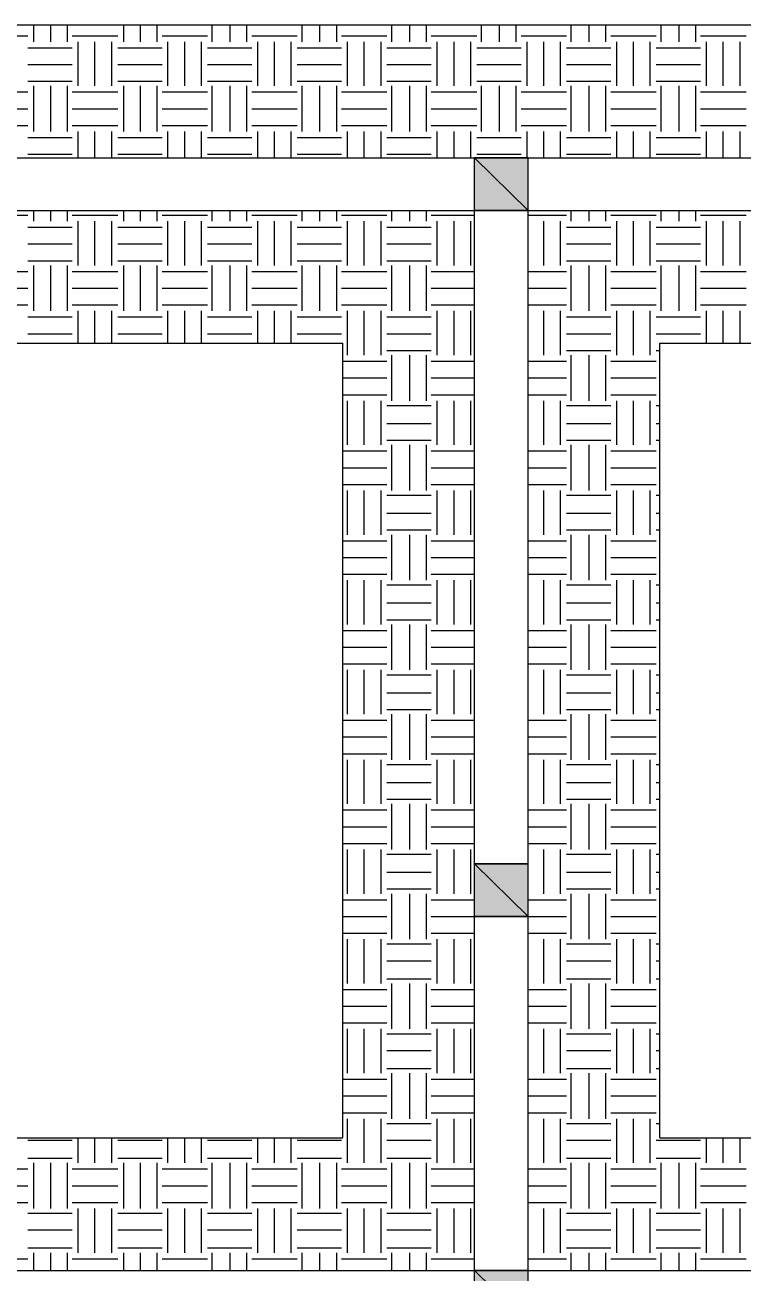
# Model space of a CAD drawing. Header units: millimetres. Extents: x 3504 to 3889, y 1729 to 1927.
# Drawn here: x 3595.5 to 3620.9, y 1773.69 to 1817.84 of the extents above; entities that cross this region are included whole.
import ezdxf

# ---------------------------------------------------------------- set-up
doc = ezdxf.new("R2010")
doc.units = ezdxf.units.MM

msp = doc.modelspace()

# ---------------------------------------------------------------- hatches: boundary and pattern name
at = {"true_color": 0x000000}
h = msp.add_hatch(color=18, dxfattribs=at)
h.paths.add_polyline_path([(3613.303, 1813.142), (3611.398, 1813.142), (3613.303, 1811.279)])
h.paths.add_polyline_path([(3611.398, 1813.142), (3613.303, 1811.279), (3611.398, 1811.279)])
h = msp.add_hatch(color=18, dxfattribs=at)
h.paths.add_polyline_path([(3613.303, 1788.165), (3611.398, 1788.165), (3613.303, 1786.303)])
h.paths.add_polyline_path([(3611.398, 1788.165), (3613.303, 1786.303), (3611.398, 1786.303)])
h = msp.add_hatch(color=18, dxfattribs=at)
h.paths.add_polyline_path([(3613.303, 1773.772), (3611.398, 1773.772), (3613.303, 1771.909)])
h.paths.add_polyline_path([(3611.398, 1773.772), (3613.303, 1771.909), (3611.398, 1771.909)])

# ---------------------------------------------------------------- linework, layer by layer
at = {"color": 18, "linetype": 'Continuous', "lineweight": -2, "true_color": 0x000000}
for p, q in [((3561.402, 1817.841), (3660.885, 1817.841)), ((3595.819, 1817.248), (3595.819, 1817.841)), ((3596.412, 1817.248), (3596.412, 1817.841)), ((3597.004, 1817.248), (3597.004, 1817.841)), ((3598.994, 1817.248), (3598.994, 1817.841)), ((3599.587, 1817.248), (3599.587, 1817.841)), ((3600.179, 1817.248), (3600.179, 1817.841)), ((3602.127, 1817.248), (3602.127, 1817.841)), ((3602.762, 1817.248), (3602.762, 1817.841)), ((3603.354, 1817.248), (3603.354, 1817.841)), ((3605.302, 1817.248), (3605.302, 1817.841)), ((3605.937, 1817.248), (3605.937, 1817.841)), ((3606.529, 1817.248), (3606.529, 1817.841)), ((3608.477, 1817.248), (3608.477, 1817.841)), ((3609.112, 1817.248), (3609.112, 1817.841)), ((3609.704, 1817.248), (3609.704, 1817.841)), ((3611.652, 1817.248), (3611.652, 1817.841)), ((3612.287, 1817.248), (3612.287, 1817.841)), ((3612.879, 1817.248), (3612.879, 1817.841)), ((3614.827, 1817.248), (3614.827, 1817.841)), ((3615.462, 1817.248), (3615.462, 1817.841)), ((3616.054, 1817.248), (3616.054, 1817.841)), ((3618.002, 1817.248), (3618.002, 1817.841)), ((3618.637, 1817.248), (3618.637, 1817.841)), ((3619.229, 1817.248), (3619.229, 1817.841)), ((3593.999, 1817.46), (3595.607, 1817.46)), ((3597.174, 1817.46), (3598.782, 1817.46)), ((3600.349, 1817.46), (3601.957, 1817.46)), ((3603.524, 1817.46), (3605.132, 1817.46)), ((3606.699, 1817.46), (3608.307, 1817.46)), ((3609.874, 1817.46), (3611.482, 1817.46)), ((3613.049, 1817.46), (3614.657, 1817.46)), ((3616.224, 1817.46), (3617.832, 1817.46)), ((3619.399, 1817.46), (3621.007, 1817.46)), ((3595.607, 1817.037), (3597.174, 1817.037)), ((3597.385, 1815.682), (3597.385, 1817.248)), ((3597.978, 1815.682), (3597.978, 1817.248)), ((3598.571, 1815.682), (3598.571, 1817.248)), ((3598.782, 1817.037), (3600.349, 1817.037)), ((3600.56, 1815.682), (3600.56, 1817.248)), ((3601.153, 1815.682), (3601.153, 1817.248)), ((3601.746, 1815.682), (3601.746, 1817.248)), ((3601.957, 1817.037), (3603.524, 1817.037)), ((3603.735, 1815.682), (3603.735, 1817.248)), ((3604.328, 1815.682), (3604.328, 1817.248)), ((3604.921, 1815.682), (3604.921, 1817.248)), ((3605.132, 1817.037), (3606.699, 1817.037)), ((3606.91, 1815.682), (3606.91, 1817.248)), ((3607.503, 1815.682), (3607.503, 1817.248)), ((3608.096, 1815.682), (3608.096, 1817.248)), ((3608.307, 1817.037), (3609.874, 1817.037)), ((3610.085, 1815.682), (3610.085, 1817.248)), ((3610.678, 1815.682), (3610.678, 1817.248)), ((3611.271, 1815.682), (3611.271, 1817.248)), ((3611.482, 1817.037), (3613.049, 1817.037)), ((3613.26, 1815.682), (3613.26, 1817.248)), ((3613.853, 1815.682), (3613.853, 1817.248)), ((3614.446, 1815.682), (3614.446, 1817.248)), ((3614.657, 1817.037), (3616.224, 1817.037)), ((3616.435, 1815.682), (3616.435, 1817.248)), ((3617.028, 1815.682), (3617.028, 1817.248)), ((3617.621, 1815.682), (3617.621, 1817.248)), ((3617.832, 1817.037), (3619.399, 1817.037)), ((3619.61, 1815.682), (3619.61, 1817.248)), ((3620.203, 1815.682), (3620.203, 1817.248)), ((3620.796, 1815.682), (3620.796, 1817.248)), ((3595.607, 1816.444), (3597.174, 1816.444)), ((3598.782, 1816.444), (3600.349, 1816.444)), ((3601.957, 1816.444), (3603.524, 1816.444)), ((3605.132, 1816.444), (3606.699, 1816.444)), ((3608.307, 1816.444), (3609.874, 1816.444)), ((3611.482, 1816.444), (3613.049, 1816.444)), ((3614.657, 1816.444), (3616.224, 1816.444)), ((3617.832, 1816.444), (3619.399, 1816.444)), ((3595.607, 1815.851), (3597.174, 1815.851)), ((3595.819, 1814.073), (3595.819, 1815.682)), ((3596.412, 1814.073), (3596.412, 1815.682)), ((3597.004, 1814.073), (3597.004, 1815.682)), ((3598.782, 1815.851), (3600.349, 1815.851)), ((3598.994, 1814.073), (3598.994, 1815.682)), ((3599.587, 1814.073), (3599.587, 1815.682)), ((3600.179, 1814.073), (3600.179, 1815.682)), ((3601.957, 1815.851), (3603.524, 1815.851)), ((3602.127, 1814.073), (3602.127, 1815.682)), ((3602.762, 1814.073), (3602.762, 1815.682)), ((3603.354, 1814.073), (3603.354, 1815.682)), ((3605.132, 1815.851), (3606.699, 1815.851)), ((3605.302, 1814.073), (3605.302, 1815.682)), ((3605.937, 1814.073), (3605.937, 1815.682)), ((3606.529, 1814.073), (3606.529, 1815.682)), ((3608.307, 1815.851), (3609.874, 1815.851)), ((3608.477, 1814.073), (3608.477, 1815.682)), ((3609.112, 1814.073), (3609.112, 1815.682)), ((3609.704, 1814.073), (3609.704, 1815.682)), ((3611.482, 1815.851), (3613.049, 1815.851)), ((3611.652, 1814.073), (3611.652, 1815.682)), ((3612.287, 1814.073), (3612.287, 1815.682)), ((3612.879, 1814.073), (3612.879, 1815.682)), ((3614.657, 1815.851), (3616.224, 1815.851)), ((3614.827, 1814.073), (3614.827, 1815.682)), ((3615.462, 1814.073), (3615.462, 1815.682)), ((3616.054, 1814.073), (3616.054, 1815.682)), ((3617.832, 1815.851), (3619.399, 1815.851)), ((3618.002, 1814.073), (3618.002, 1815.682)), ((3618.637, 1814.073), (3618.637, 1815.682)), ((3619.229, 1814.073), (3619.229, 1815.682)), ((3593.999, 1815.47), (3595.607, 1815.47)), ((3597.174, 1815.47), (3598.782, 1815.47)), ((3600.349, 1815.47), (3601.957, 1815.47)), ((3603.524, 1815.47), (3605.132, 1815.47)), ((3606.699, 1815.47), (3608.307, 1815.47)), ((3609.874, 1815.47), (3611.482, 1815.47)), ((3613.049, 1815.47), (3614.657, 1815.47)), ((3616.224, 1815.47), (3617.832, 1815.47)), ((3619.399, 1815.47), (3621.007, 1815.47)), ((3593.999, 1814.878), (3595.607, 1814.878)), ((3597.174, 1814.878), (3598.782, 1814.878)), ((3600.349, 1814.878), (3601.957, 1814.878)), ((3603.524, 1814.878), (3605.132, 1814.878)), ((3606.699, 1814.878), (3608.307, 1814.878)), ((3609.874, 1814.878), (3611.482, 1814.878)), ((3613.049, 1814.878), (3614.657, 1814.878)), ((3616.224, 1814.878), (3617.832, 1814.878)), ((3619.399, 1814.878), (3621.007, 1814.878)), ((3593.999, 1814.285), (3595.607, 1814.285)), ((3597.174, 1814.285), (3598.782, 1814.285)), ((3600.349, 1814.285), (3601.957, 1814.285)), ((3603.524, 1814.285), (3605.132, 1814.285)), ((3606.699, 1814.285), (3608.307, 1814.285)), ((3609.874, 1814.285), (3611.482, 1814.285)), ((3613.049, 1814.285), (3614.657, 1814.285)), ((3616.224, 1814.285), (3617.832, 1814.285)), ((3619.399, 1814.285), (3621.007, 1814.285)), ((3595.607, 1813.862), (3597.174, 1813.862)), ((3597.385, 1813.142), (3597.385, 1814.073)), ((3597.978, 1813.142), (3597.978, 1814.073)), ((3598.571, 1813.142), (3598.571, 1814.073)), ((3598.782, 1813.862), (3600.349, 1813.862)), ((3600.56, 1813.142), (3600.56, 1814.073)), ((3601.153, 1813.142), (3601.153, 1814.073)), ((3601.746, 1813.142), (3601.746, 1814.073)), ((3601.957, 1813.862), (3603.524, 1813.862)), ((3603.735, 1813.142), (3603.735, 1814.073)), ((3604.328, 1813.142), (3604.328, 1814.073)), ((3604.921, 1813.142), (3604.921, 1814.073)), ((3605.132, 1813.862), (3606.699, 1813.862)), ((3606.91, 1813.142), (3606.91, 1814.073)), ((3607.503, 1813.142), (3607.503, 1814.073)), ((3608.096, 1813.142), (3608.096, 1814.073)), ((3608.307, 1813.862), (3609.874, 1813.862)), ((3610.085, 1813.142), (3610.085, 1814.073)), ((3610.678, 1813.142), (3610.678, 1814.073)), ((3611.271, 1813.142), (3611.271, 1814.073)), ((3611.482, 1813.862), (3613.049, 1813.862)), ((3613.26, 1813.142), (3613.26, 1814.073)), ((3613.853, 1813.142), (3613.853, 1814.073)), ((3614.446, 1813.142), (3614.446, 1814.073)), ((3614.657, 1813.862), (3616.224, 1813.862)), ((3616.435, 1813.142), (3616.435, 1814.073)), ((3617.028, 1813.142), (3617.028, 1814.073)), ((3617.621, 1813.142), (3617.621, 1814.073)), ((3617.832, 1813.862), (3619.399, 1813.862)), ((3619.61, 1813.142), (3619.61, 1814.073)), ((3620.203, 1813.142), (3620.203, 1814.073)), ((3620.796, 1813.142), (3620.796, 1814.073)), ((3548.914, 1813.142), (3668.294, 1813.142)), ((3595.607, 1813.269), (3597.174, 1813.269)), ((3598.782, 1813.269), (3600.349, 1813.269)), ((3601.957, 1813.269), (3603.524, 1813.269)), ((3605.132, 1813.269), (3606.699, 1813.269)), ((3608.307, 1813.269), (3609.874, 1813.269)), ((3611.398, 1761.919), (3611.398, 1813.142)), ((3611.482, 1813.269), (3613.049, 1813.269)), ((3613.303, 1761.919), (3613.303, 1813.142)), ((3614.657, 1813.269), (3616.224, 1813.269)), ((3617.832, 1813.269), (3619.399, 1813.269)), ((3548.914, 1811.279), (3668.294, 1811.279)), ((3595.819, 1810.898), (3595.819, 1811.279)), ((3596.412, 1810.898), (3596.412, 1811.279)), ((3597.004, 1810.898), (3597.004, 1811.279)), ((3598.994, 1810.898), (3598.994, 1811.279)), ((3599.587, 1810.898), (3599.587, 1811.279)), ((3600.179, 1810.898), (3600.179, 1811.279)), ((3602.127, 1810.898), (3602.127, 1811.279)), ((3602.762, 1810.898), (3602.762, 1811.279)), ((3603.354, 1810.898), (3603.354, 1811.279)), ((3605.302, 1810.898), (3605.302, 1811.279)), ((3605.937, 1810.898), (3605.937, 1811.279)), ((3606.529, 1810.898), (3606.529, 1811.279)), ((3608.477, 1810.898), (3608.477, 1811.279)), ((3609.112, 1810.898), (3609.112, 1811.279)), ((3609.704, 1810.898), (3609.704, 1811.279)), ((3614.827, 1810.898), (3614.827, 1811.279)), ((3615.462, 1810.898), (3615.462, 1811.279)), ((3616.054, 1810.898), (3616.054, 1811.279)), ((3618.002, 1810.898), (3618.002, 1811.279)), ((3618.637, 1810.898), (3618.637, 1811.279)), ((3619.229, 1810.898), (3619.229, 1811.279)), ((3593.999, 1811.11), (3595.607, 1811.11)), ((3597.174, 1811.11), (3598.782, 1811.11)), ((3597.385, 1809.332), (3597.385, 1810.898)), ((3597.978, 1809.332), (3597.978, 1810.898)), ((3598.571, 1809.332), (3598.571, 1810.898)), ((3600.349, 1811.11), (3601.957, 1811.11)), ((3600.56, 1809.332), (3600.56, 1810.898)), ((3601.153, 1809.332), (3601.153, 1810.898)), ((3601.746, 1809.332), (3601.746, 1810.898)), ((3603.524, 1811.11), (3605.132, 1811.11)), ((3603.735, 1809.332), (3603.735, 1810.898)), ((3604.328, 1809.332), (3604.328, 1810.898)), ((3604.921, 1809.332), (3604.921, 1810.898)), ((3606.699, 1811.11), (3608.307, 1811.11)), ((3606.91, 1809.332), (3606.91, 1810.898)), ((3607.503, 1809.332), (3607.503, 1810.898)), ((3608.096, 1809.332), (3608.096, 1810.898)), ((3609.874, 1811.11), (3611.398, 1811.11)), ((3610.085, 1809.332), (3610.085, 1810.898)), ((3610.678, 1809.332), (3610.678, 1810.898)), ((3611.271, 1809.332), (3611.271, 1810.898)), ((3613.303, 1811.11), (3614.657, 1811.11)), ((3613.853, 1809.332), (3613.853, 1810.898)), ((3614.446, 1809.332), (3614.446, 1810.898)), ((3616.224, 1811.11), (3617.832, 1811.11)), ((3616.435, 1809.332), (3616.435, 1810.898)), ((3617.028, 1809.332), (3617.028, 1810.898)), ((3617.621, 1809.332), (3617.621, 1810.898)), ((3619.399, 1811.11), (3621.007, 1811.11)), ((3619.61, 1809.332), (3619.61, 1810.898)), ((3620.203, 1809.332), (3620.203, 1810.898)), ((3620.796, 1809.332), (3620.796, 1810.898)), ((3595.607, 1810.687), (3597.174, 1810.687)), ((3598.782, 1810.687), (3600.349, 1810.687)), ((3601.957, 1810.687), (3603.524, 1810.687)), ((3605.132, 1810.687), (3606.699, 1810.687)), ((3608.307, 1810.687), (3609.874, 1810.687)), ((3614.657, 1810.687), (3616.224, 1810.687)), ((3617.832, 1810.687), (3619.399, 1810.687)), ((3595.607, 1810.094), (3597.174, 1810.094)), ((3598.782, 1810.094), (3600.349, 1810.094)), ((3601.957, 1810.094), (3603.524, 1810.094)), ((3605.132, 1810.094), (3606.699, 1810.094)), ((3608.307, 1810.094), (3609.874, 1810.094)), ((3614.657, 1810.094), (3616.224, 1810.094)), ((3617.832, 1810.094), (3619.399, 1810.094)), ((3595.607, 1809.501), (3597.174, 1809.501)), ((3598.782, 1809.501), (3600.349, 1809.501)), ((3601.957, 1809.501), (3603.524, 1809.501)), ((3605.132, 1809.501), (3606.699, 1809.501)), ((3608.307, 1809.501), (3609.874, 1809.501)), ((3614.657, 1809.501), (3616.224, 1809.501)), ((3617.832, 1809.501), (3619.399, 1809.501)), ((3593.999, 1809.12), (3595.607, 1809.12)), ((3595.819, 1807.723), (3595.819, 1809.332)), ((3596.412, 1807.723), (3596.412, 1809.332)), ((3597.004, 1807.723), (3597.004, 1809.332)), ((3597.174, 1809.12), (3598.782, 1809.12)), ((3598.994, 1807.723), (3598.994, 1809.332)), ((3599.587, 1807.723), (3599.587, 1809.332)), ((3600.179, 1807.723), (3600.179, 1809.332)), ((3600.349, 1809.12), (3601.957, 1809.12)), ((3602.127, 1807.723), (3602.127, 1809.332)), ((3602.762, 1807.723), (3602.762, 1809.332)), ((3603.354, 1807.723), (3603.354, 1809.332)), ((3603.524, 1809.12), (3605.132, 1809.12)), ((3605.302, 1807.723), (3605.302, 1809.332)), ((3605.937, 1807.723), (3605.937, 1809.332)), ((3606.529, 1807.723), (3606.529, 1809.332)), ((3606.699, 1809.12), (3608.307, 1809.12)), ((3608.477, 1807.723), (3608.477, 1809.332)), ((3609.112, 1807.723), (3609.112, 1809.332)), ((3609.704, 1807.723), (3609.704, 1809.332)), ((3609.874, 1809.12), (3611.398, 1809.12)), ((3613.303, 1809.12), (3614.657, 1809.12)), ((3614.827, 1807.723), (3614.827, 1809.332)), ((3615.462, 1807.723), (3615.462, 1809.332)), ((3616.054, 1807.723), (3616.054, 1809.332)), ((3616.224, 1809.12), (3617.832, 1809.12)), ((3618.002, 1807.723), (3618.002, 1809.332)), ((3618.637, 1807.723), (3618.637, 1809.332)), ((3619.229, 1807.723), (3619.229, 1809.332)), ((3619.399, 1809.12), (3621.007, 1809.12)), ((3593.999, 1808.528), (3595.607, 1808.528)), ((3597.174, 1808.528), (3598.782, 1808.528)), ((3600.349, 1808.528), (3601.957, 1808.528)), ((3603.524, 1808.528), (3605.132, 1808.528)), ((3606.699, 1808.528), (3608.307, 1808.528)), ((3609.874, 1808.528), (3611.398, 1808.528)), ((3613.303, 1808.528), (3614.657, 1808.528)), ((3616.224, 1808.528), (3617.832, 1808.528)), ((3619.399, 1808.528), (3621.007, 1808.528)), ((3593.999, 1807.935), (3595.607, 1807.935)), ((3597.174, 1807.935), (3598.782, 1807.935)), ((3597.385, 1806.58), (3597.385, 1807.723)), ((3597.978, 1806.58), (3597.978, 1807.723)), ((3598.571, 1806.58), (3598.571, 1807.723)), ((3600.349, 1807.935), (3601.957, 1807.935)), ((3600.56, 1806.58), (3600.56, 1807.723)), ((3601.153, 1806.58), (3601.153, 1807.723)), ((3601.746, 1806.58), (3601.746, 1807.723)), ((3603.524, 1807.935), (3605.132, 1807.935)), ((3603.735, 1806.58), (3603.735, 1807.723)), ((3604.328, 1806.58), (3604.328, 1807.723)), ((3604.921, 1806.58), (3604.921, 1807.723)), ((3606.699, 1807.935), (3608.307, 1807.935)), ((3606.91, 1806.157), (3606.91, 1807.723)), ((3607.503, 1806.157), (3607.503, 1807.723)), ((3608.096, 1806.157), (3608.096, 1807.723)), ((3609.874, 1807.935), (3611.398, 1807.935)), ((3610.085, 1806.157), (3610.085, 1807.723)), ((3610.678, 1806.157), (3610.678, 1807.723)), ((3611.271, 1806.157), (3611.271, 1807.723)), ((3613.303, 1807.935), (3614.657, 1807.935)), ((3613.853, 1806.157), (3613.853, 1807.723)), ((3614.446, 1806.157), (3614.446, 1807.723)), ((3616.224, 1807.935), (3617.832, 1807.935)), ((3616.435, 1806.157), (3616.435, 1807.723)), ((3617.028, 1806.157), (3617.028, 1807.723)), ((3617.621, 1806.157), (3617.621, 1807.723)), ((3619.399, 1807.935), (3621.007, 1807.935)), ((3619.61, 1806.58), (3619.61, 1807.723)), ((3620.203, 1806.58), (3620.203, 1807.723)), ((3620.796, 1806.58), (3620.796, 1807.723)), ((3595.607, 1807.512), (3597.174, 1807.512)), ((3598.782, 1807.512), (3600.349, 1807.512)), ((3601.957, 1807.512), (3603.524, 1807.512)), ((3605.132, 1807.512), (3606.699, 1807.512)), ((3608.307, 1807.512), (3609.874, 1807.512)), ((3614.657, 1807.512), (3616.224, 1807.512)), ((3617.832, 1807.512), (3619.399, 1807.512)), ((3595.607, 1806.919), (3597.174, 1806.919)), ((3598.782, 1806.919), (3600.349, 1806.919)), ((3601.957, 1806.919), (3603.524, 1806.919)), ((3605.132, 1806.919), (3606.699, 1806.919)), ((3608.307, 1806.919), (3609.874, 1806.919)), ((3614.657, 1806.919), (3616.224, 1806.919)), ((3617.832, 1806.919), (3619.399, 1806.919)), ((3578.589, 1806.58), (3606.741, 1806.58)), ((3606.741, 1778.471), (3606.741, 1806.58)), ((3608.307, 1806.326), (3609.874, 1806.326)), ((3614.657, 1806.326), (3616.224, 1806.326)), ((3617.832, 1806.326), (3617.959, 1806.326)), ((3617.959, 1806.58), (3624.86, 1806.58)), ((3617.959, 1778.471), (3617.959, 1806.58)), ((3606.741, 1805.945), (3608.307, 1805.945)), ((3608.477, 1804.548), (3608.477, 1806.157)), ((3609.112, 1804.548), (3609.112, 1806.157)), ((3609.704, 1804.548), (3609.704, 1806.157)), ((3609.874, 1805.945), (3611.398, 1805.945)), ((3613.303, 1805.945), (3614.657, 1805.945)), ((3614.827, 1804.548), (3614.827, 1806.157)), ((3615.462, 1804.548), (3615.462, 1806.157)), ((3616.054, 1804.548), (3616.054, 1806.157)), ((3616.224, 1805.945), (3617.832, 1805.945)), ((3606.741, 1805.353), (3608.307, 1805.353)), ((3609.874, 1805.353), (3611.398, 1805.353)), ((3613.303, 1805.353), (3614.657, 1805.353)), ((3616.224, 1805.353), (3617.832, 1805.353)), ((3606.741, 1804.76), (3608.307, 1804.76)), ((3609.874, 1804.76), (3611.398, 1804.76)), ((3613.303, 1804.76), (3614.657, 1804.76)), ((3616.224, 1804.76), (3617.832, 1804.76)), ((3606.91, 1802.982), (3606.91, 1804.548)), ((3607.503, 1802.982), (3607.503, 1804.548)), ((3608.096, 1802.982), (3608.096, 1804.548)), ((3608.307, 1804.379), (3609.874, 1804.379)), ((3610.085, 1802.982), (3610.085, 1804.548)), ((3610.678, 1802.982), (3610.678, 1804.548)), ((3611.271, 1802.982), (3611.271, 1804.548)), ((3613.853, 1802.982), (3613.853, 1804.548)), ((3614.446, 1802.982), (3614.446, 1804.548)), ((3614.657, 1804.379), (3616.224, 1804.379)), ((3616.435, 1802.982), (3616.435, 1804.548)), ((3617.028, 1802.982), (3617.028, 1804.548)), ((3617.621, 1802.982), (3617.621, 1804.548)), ((3617.832, 1804.379), (3617.959, 1804.379)), ((3608.307, 1803.744), (3609.874, 1803.744)), ((3614.657, 1803.744), (3616.224, 1803.744)), ((3617.832, 1803.744), (3617.959, 1803.744)), ((3608.307, 1803.151), (3609.874, 1803.151)), ((3608.477, 1801.373), (3608.477, 1802.982)), ((3609.112, 1801.373), (3609.112, 1802.982)), ((3609.704, 1801.373), (3609.704, 1802.982)), ((3614.657, 1803.151), (3616.224, 1803.151)), ((3614.827, 1801.373), (3614.827, 1802.982)), ((3615.462, 1801.373), (3615.462, 1802.982)), ((3616.054, 1801.373), (3616.054, 1802.982)), ((3617.832, 1803.151), (3617.959, 1803.151)), ((3606.741, 1802.77), (3608.307, 1802.77)), ((3609.874, 1802.77), (3611.398, 1802.77)), ((3613.303, 1802.77), (3614.657, 1802.77)), ((3616.224, 1802.77), (3617.832, 1802.77)), ((3606.741, 1802.178), (3608.307, 1802.178)), ((3609.874, 1802.178), (3611.398, 1802.178)), ((3613.303, 1802.178), (3614.657, 1802.178)), ((3616.224, 1802.178), (3617.832, 1802.178)), ((3606.741, 1801.585), (3608.307, 1801.585)), ((3609.874, 1801.585), (3611.398, 1801.585)), ((3613.303, 1801.585), (3614.657, 1801.585)), ((3616.224, 1801.585), (3617.832, 1801.585)), ((3606.91, 1799.807), (3606.91, 1801.373)), ((3607.503, 1799.807), (3607.503, 1801.373)), ((3608.096, 1799.807), (3608.096, 1801.373)), ((3608.307, 1801.204), (3609.874, 1801.204)), ((3610.085, 1799.807), (3610.085, 1801.373)), ((3610.678, 1799.807), (3610.678, 1801.373)), ((3611.271, 1799.807), (3611.271, 1801.373)), ((3613.853, 1799.807), (3613.853, 1801.373)), ((3614.446, 1799.807), (3614.446, 1801.373)), ((3614.657, 1801.204), (3616.224, 1801.204)), ((3616.435, 1799.807), (3616.435, 1801.373)), ((3617.028, 1799.807), (3617.028, 1801.373)), ((3617.621, 1799.807), (3617.621, 1801.373)), ((3617.832, 1801.204), (3617.959, 1801.204)), ((3608.307, 1800.569), (3609.874, 1800.569)), ((3614.657, 1800.569), (3616.224, 1800.569)), ((3617.832, 1800.569), (3617.959, 1800.569)), ((3608.307, 1799.976), (3609.874, 1799.976)), ((3608.477, 1798.198), (3608.477, 1799.807)), ((3609.112, 1798.198), (3609.112, 1799.807)), ((3609.704, 1798.198), (3609.704, 1799.807)), ((3614.657, 1799.976), (3616.224, 1799.976)), ((3614.827, 1798.198), (3614.827, 1799.807)), ((3615.462, 1798.198), (3615.462, 1799.807)), ((3616.054, 1798.198), (3616.054, 1799.807)), ((3617.832, 1799.976), (3617.959, 1799.976)), ((3606.741, 1799.595), (3608.307, 1799.595)), ((3609.874, 1799.595), (3611.398, 1799.595)), ((3613.303, 1799.595), (3614.657, 1799.595)), ((3616.224, 1799.595), (3617.832, 1799.595)), ((3606.741, 1799.003), (3608.307, 1799.003)), ((3609.874, 1799.003), (3611.398, 1799.003)), ((3613.303, 1799.003), (3614.657, 1799.003)), ((3616.224, 1799.003), (3617.832, 1799.003)), ((3606.741, 1798.41), (3608.307, 1798.41)), ((3609.874, 1798.41), (3611.398, 1798.41)), ((3613.303, 1798.41), (3614.657, 1798.41)), ((3616.224, 1798.41), (3617.832, 1798.41)), ((3606.91, 1796.632), (3606.91, 1798.198)), ((3607.503, 1796.632), (3607.503, 1798.198)), ((3608.096, 1796.632), (3608.096, 1798.198)), ((3608.307, 1798.029), (3609.874, 1798.029)), ((3610.085, 1796.632), (3610.085, 1798.198)), ((3610.678, 1796.632), (3610.678, 1798.198)), ((3611.271, 1796.632), (3611.271, 1798.198)), ((3613.853, 1796.632), (3613.853, 1798.198)), ((3614.446, 1796.632), (3614.446, 1798.198)), ((3614.657, 1798.029), (3616.224, 1798.029)), ((3616.435, 1796.632), (3616.435, 1798.198)), ((3617.028, 1796.632), (3617.028, 1798.198)), ((3617.621, 1796.632), (3617.621, 1798.198)), ((3617.832, 1798.029), (3617.959, 1798.029)), ((3608.307, 1797.394), (3609.874, 1797.394)), ((3614.657, 1797.394), (3616.224, 1797.394)), ((3617.832, 1797.394), (3617.959, 1797.394)), ((3608.307, 1796.801), (3609.874, 1796.801)), ((3608.477, 1795.023), (3608.477, 1796.632)), ((3609.112, 1795.023), (3609.112, 1796.632)), ((3609.704, 1795.023), (3609.704, 1796.632)), ((3614.657, 1796.801), (3616.224, 1796.801)), ((3614.827, 1795.023), (3614.827, 1796.632)), ((3615.462, 1795.023), (3615.462, 1796.632)), ((3616.054, 1795.023), (3616.054, 1796.632)), ((3617.832, 1796.801), (3617.959, 1796.801)), ((3606.741, 1796.42), (3608.307, 1796.42)), ((3609.874, 1796.42), (3611.398, 1796.42)), ((3613.303, 1796.42), (3614.657, 1796.42)), ((3616.224, 1796.42), (3617.832, 1796.42)), ((3606.741, 1795.828), (3608.307, 1795.828)), ((3609.874, 1795.828), (3611.398, 1795.828)), ((3613.303, 1795.828), (3614.657, 1795.828)), ((3616.224, 1795.828), (3617.832, 1795.828)), ((3606.741, 1795.235), (3608.307, 1795.235)), ((3606.91, 1793.457), (3606.91, 1795.023)), ((3607.503, 1793.457), (3607.503, 1795.023)), ((3608.096, 1793.457), (3608.096, 1795.023)), ((3608.307, 1794.854), (3609.874, 1794.854)), ((3609.874, 1795.235), (3611.398, 1795.235)), ((3610.085, 1793.457), (3610.085, 1795.023)), ((3610.678, 1793.457), (3610.678, 1795.023)), ((3611.271, 1793.457), (3611.271, 1795.023)), ((3613.303, 1795.235), (3614.657, 1795.235)), ((3613.853, 1793.457), (3613.853, 1795.023)), ((3614.446, 1793.457), (3614.446, 1795.023)), ((3614.657, 1794.854), (3616.224, 1794.854)), ((3616.224, 1795.235), (3617.832, 1795.235)), ((3616.435, 1793.457), (3616.435, 1795.023)), ((3617.028, 1793.457), (3617.028, 1795.023)), ((3617.621, 1793.457), (3617.621, 1795.023)), ((3617.832, 1794.854), (3617.959, 1794.854)), ((3608.307, 1794.219), (3609.874, 1794.219)), ((3614.657, 1794.219), (3616.224, 1794.219)), ((3617.832, 1794.219), (3617.959, 1794.219)), ((3608.307, 1793.626), (3609.874, 1793.626)), ((3614.657, 1793.626), (3616.224, 1793.626)), ((3617.832, 1793.626), (3617.959, 1793.626)), ((3606.741, 1793.245), (3608.307, 1793.245)), ((3608.477, 1791.848), (3608.477, 1793.457)), ((3609.112, 1791.848), (3609.112, 1793.457)), ((3609.704, 1791.848), (3609.704, 1793.457)), ((3609.874, 1793.245), (3611.398, 1793.245)), ((3613.303, 1793.245), (3614.657, 1793.245)), ((3614.827, 1791.848), (3614.827, 1793.457)), ((3615.462, 1791.848), (3615.462, 1793.457)), ((3616.054, 1791.848), (3616.054, 1793.457)), ((3616.224, 1793.245), (3617.832, 1793.245)), ((3606.741, 1792.653), (3608.307, 1792.653)), ((3609.874, 1792.653), (3611.398, 1792.653)), ((3613.303, 1792.653), (3614.657, 1792.653)), ((3616.224, 1792.653), (3617.832, 1792.653)), ((3606.741, 1792.06), (3608.307, 1792.06)), ((3606.91, 1790.282), (3606.91, 1791.848)), ((3607.503, 1790.282), (3607.503, 1791.848)), ((3608.096, 1790.282), (3608.096, 1791.848)), ((3609.874, 1792.06), (3611.398, 1792.06)), ((3610.085, 1790.282), (3610.085, 1791.848)), ((3610.678, 1790.282), (3610.678, 1791.848)), ((3611.271, 1790.282), (3611.271, 1791.848)), ((3613.303, 1792.06), (3614.657, 1792.06)), ((3613.853, 1790.282), (3613.853, 1791.848)), ((3614.446, 1790.282), (3614.446, 1791.848)), ((3616.224, 1792.06), (3617.832, 1792.06)), ((3616.435, 1790.282), (3616.435, 1791.848)), ((3617.028, 1790.282), (3617.028, 1791.848)), ((3617.621, 1790.282), (3617.621, 1791.848)), ((3608.307, 1791.679), (3609.874, 1791.679)), ((3614.657, 1791.679), (3616.224, 1791.679)), ((3617.832, 1791.679), (3617.959, 1791.679)), ((3608.307, 1791.044), (3609.874, 1791.044)), ((3614.657, 1791.044), (3616.224, 1791.044)), ((3617.832, 1791.044), (3617.959, 1791.044)), ((3608.307, 1790.451), (3609.874, 1790.451)), ((3614.657, 1790.451), (3616.224, 1790.451)), ((3617.832, 1790.451), (3617.959, 1790.451)), ((3606.741, 1790.07), (3608.307, 1790.07)), ((3608.477, 1788.673), (3608.477, 1790.282)), ((3609.112, 1788.673), (3609.112, 1790.282)), ((3609.704, 1788.673), (3609.704, 1790.282)), ((3609.874, 1790.07), (3611.398, 1790.07)), ((3613.303, 1790.07), (3614.657, 1790.07)), ((3614.827, 1788.673), (3614.827, 1790.282)), ((3615.462, 1788.673), (3615.462, 1790.282)), ((3616.054, 1788.673), (3616.054, 1790.282)), ((3616.224, 1790.07), (3617.832, 1790.07)), ((3606.741, 1789.478), (3608.307, 1789.478)), ((3609.874, 1789.478), (3611.398, 1789.478)), ((3613.303, 1789.478), (3614.657, 1789.478)), ((3616.224, 1789.478), (3617.832, 1789.478)), ((3606.741, 1788.885), (3608.307, 1788.885)), ((3606.91, 1787.107), (3606.91, 1788.673)), ((3607.503, 1787.107), (3607.503, 1788.673)), ((3608.096, 1787.107), (3608.096, 1788.673)), ((3609.874, 1788.885), (3611.398, 1788.885)), ((3610.085, 1787.107), (3610.085, 1788.673)), ((3610.678, 1787.107), (3610.678, 1788.673)), ((3611.271, 1787.107), (3611.271, 1788.673)), ((3613.303, 1788.885), (3614.657, 1788.885)), ((3613.853, 1787.107), (3613.853, 1788.673)), ((3614.446, 1787.107), (3614.446, 1788.673)), ((3616.224, 1788.885), (3617.832, 1788.885)), ((3616.435, 1787.107), (3616.435, 1788.673)), ((3617.028, 1787.107), (3617.028, 1788.673)), ((3617.621, 1787.107), (3617.621, 1788.673)), ((3608.307, 1788.504), (3609.874, 1788.504)), ((3614.657, 1788.504), (3616.224, 1788.504)), ((3617.832, 1788.504), (3617.959, 1788.504)), ((3608.307, 1787.869), (3609.874, 1787.869)), ((3611.398, 1788.165), (3613.303, 1788.165)), ((3614.657, 1787.869), (3616.224, 1787.869)), ((3617.832, 1787.869), (3617.959, 1787.869)), ((3608.307, 1787.276), (3609.874, 1787.276)), ((3608.477, 1785.498), (3608.477, 1787.107)), ((3609.112, 1785.498), (3609.112, 1787.107)), ((3609.704, 1785.498), (3609.704, 1787.107)), ((3614.657, 1787.276), (3616.224, 1787.276)), ((3614.827, 1785.498), (3614.827, 1787.107)), ((3615.462, 1785.498), (3615.462, 1787.107)), ((3616.054, 1785.498), (3616.054, 1787.107)), ((3617.832, 1787.276), (3617.959, 1787.276)), ((3606.741, 1786.895), (3608.307, 1786.895)), ((3609.874, 1786.895), (3611.398, 1786.895)), ((3613.303, 1786.895), (3614.657, 1786.895)), ((3616.224, 1786.895), (3617.832, 1786.895)), ((3606.741, 1786.303), (3608.307, 1786.303)), ((3609.874, 1786.303), (3611.398, 1786.303)), ((3611.398, 1786.303), (3613.303, 1786.303)), ((3613.303, 1786.303), (3614.657, 1786.303)), ((3616.224, 1786.303), (3617.832, 1786.303)), ((3606.741, 1785.71), (3608.307, 1785.71)), ((3609.874, 1785.71), (3611.398, 1785.71)), ((3613.303, 1785.71), (3614.657, 1785.71)), ((3616.224, 1785.71), (3617.832, 1785.71)), ((3606.91, 1783.932), (3606.91, 1785.498)), ((3607.503, 1783.932), (3607.503, 1785.498)), ((3608.096, 1783.932), (3608.096, 1785.498)), ((3608.307, 1785.329), (3609.874, 1785.329)), ((3610.085, 1783.932), (3610.085, 1785.498)), ((3610.678, 1783.932), (3610.678, 1785.498)), ((3611.271, 1783.932), (3611.271, 1785.498)), ((3613.853, 1783.932), (3613.853, 1785.498)), ((3614.446, 1783.932), (3614.446, 1785.498)), ((3614.657, 1785.329), (3616.224, 1785.329)), ((3616.435, 1783.932), (3616.435, 1785.498)), ((3617.028, 1783.932), (3617.028, 1785.498)), ((3617.621, 1783.932), (3617.621, 1785.498)), ((3617.832, 1785.329), (3617.959, 1785.329)), ((3608.307, 1784.736), (3609.874, 1784.736)), ((3614.657, 1784.736), (3616.224, 1784.736)), ((3617.832, 1784.736), (3617.959, 1784.736)), ((3608.307, 1784.101), (3609.874, 1784.101)), ((3608.477, 1782.323), (3608.477, 1783.932)), ((3609.112, 1782.323), (3609.112, 1783.932)), ((3609.704, 1782.323), (3609.704, 1783.932)), ((3614.657, 1784.101), (3616.224, 1784.101)), ((3614.827, 1782.323), (3614.827, 1783.932)), ((3615.462, 1782.323), (3615.462, 1783.932)), ((3616.054, 1782.323), (3616.054, 1783.932)), ((3617.832, 1784.101), (3617.959, 1784.101)), ((3606.741, 1783.72), (3608.307, 1783.72)), ((3609.874, 1783.72), (3611.398, 1783.72)), ((3613.303, 1783.72), (3614.657, 1783.72)), ((3616.224, 1783.72), (3617.832, 1783.72)), ((3606.741, 1783.128), (3608.307, 1783.128)), ((3609.874, 1783.128), (3611.398, 1783.128)), ((3613.303, 1783.128), (3614.657, 1783.128)), ((3616.224, 1783.128), (3617.832, 1783.128)), ((3606.741, 1782.535), (3608.307, 1782.535)), ((3609.874, 1782.535), (3611.398, 1782.535)), ((3613.303, 1782.535), (3614.657, 1782.535)), ((3616.224, 1782.535), (3617.832, 1782.535)), ((3606.91, 1780.757), (3606.91, 1782.323)), ((3607.503, 1780.757), (3607.503, 1782.323)), ((3608.096, 1780.757), (3608.096, 1782.323)), ((3608.307, 1782.154), (3609.874, 1782.154)), ((3610.085, 1780.757), (3610.085, 1782.323)), ((3610.678, 1780.757), (3610.678, 1782.323)), ((3611.271, 1780.757), (3611.271, 1782.323)), ((3613.853, 1780.757), (3613.853, 1782.323)), ((3614.446, 1780.757), (3614.446, 1782.323)), ((3614.657, 1782.154), (3616.224, 1782.154)), ((3616.435, 1780.757), (3616.435, 1782.323)), ((3617.028, 1780.757), (3617.028, 1782.323)), ((3617.621, 1780.757), (3617.621, 1782.323)), ((3617.832, 1782.154), (3617.959, 1782.154)), ((3608.307, 1781.561), (3609.874, 1781.561)), ((3614.657, 1781.561), (3616.224, 1781.561)), ((3617.832, 1781.561), (3617.959, 1781.561)), ((3608.307, 1780.926), (3609.874, 1780.926)), ((3608.477, 1779.148), (3608.477, 1780.757)), ((3609.112, 1779.148), (3609.112, 1780.757)), ((3609.704, 1779.148), (3609.704, 1780.757)), ((3614.657, 1780.926), (3616.224, 1780.926)), ((3614.827, 1779.148), (3614.827, 1780.757)), ((3615.462, 1779.148), (3615.462, 1780.757)), ((3616.054, 1779.148), (3616.054, 1780.757)), ((3617.832, 1780.926), (3617.959, 1780.926)), ((3606.741, 1780.545), (3608.307, 1780.545)), ((3609.874, 1780.545), (3611.398, 1780.545)), ((3613.303, 1780.545), (3614.657, 1780.545)), ((3616.224, 1780.545), (3617.832, 1780.545)), ((3606.741, 1779.953), (3608.307, 1779.953)), ((3609.874, 1779.953), (3611.398, 1779.953)), ((3613.303, 1779.953), (3614.657, 1779.953)), ((3616.224, 1779.953), (3617.832, 1779.953)), ((3606.741, 1779.36), (3608.307, 1779.36)), ((3606.91, 1777.582), (3606.91, 1779.148)), ((3607.503, 1777.582), (3607.503, 1779.148)), ((3608.096, 1777.582), (3608.096, 1779.148)), ((3608.307, 1778.979), (3609.874, 1778.979)), ((3609.874, 1779.36), (3611.398, 1779.36)), ((3610.085, 1777.582), (3610.085, 1779.148)), ((3610.678, 1777.582), (3610.678, 1779.148)), ((3611.271, 1777.582), (3611.271, 1779.148)), ((3613.303, 1779.36), (3614.657, 1779.36)), ((3613.853, 1777.582), (3613.853, 1779.148)), ((3614.446, 1777.582), (3614.446, 1779.148)), ((3614.657, 1778.979), (3616.224, 1778.979)), ((3616.224, 1779.36), (3617.832, 1779.36)), ((3616.435, 1777.582), (3616.435, 1779.148)), ((3617.028, 1777.582), (3617.028, 1779.148)), ((3617.621, 1777.582), (3617.621, 1779.148)), ((3617.832, 1778.979), (3617.959, 1778.979)), ((3578.589, 1778.471), (3606.741, 1778.471)), ((3595.607, 1778.386), (3597.174, 1778.386)), ((3597.385, 1777.582), (3597.385, 1778.471)), ((3597.978, 1777.582), (3597.978, 1778.471)), ((3598.571, 1777.582), (3598.571, 1778.471)), ((3598.782, 1778.386), (3600.349, 1778.386)), ((3600.56, 1777.582), (3600.56, 1778.471)), ((3601.153, 1777.582), (3601.153, 1778.471)), ((3601.746, 1777.582), (3601.746, 1778.471)), ((3601.957, 1778.386), (3603.524, 1778.386)), ((3603.735, 1777.582), (3603.735, 1778.471)), ((3604.328, 1777.582), (3604.328, 1778.471)), ((3604.921, 1777.582), (3604.921, 1778.471)), ((3605.132, 1778.386), (3606.699, 1778.386)), ((3608.307, 1778.386), (3609.874, 1778.386)), ((3614.657, 1778.386), (3616.224, 1778.386)), ((3617.832, 1778.386), (3619.399, 1778.386)), ((3617.959, 1778.471), (3624.86, 1778.471)), ((3619.61, 1777.582), (3619.61, 1778.471)), ((3620.203, 1777.582), (3620.203, 1778.471)), ((3620.796, 1777.582), (3620.796, 1778.471)), ((3595.607, 1777.751), (3597.174, 1777.751)), ((3598.782, 1777.751), (3600.349, 1777.751)), ((3601.957, 1777.751), (3603.524, 1777.751)), ((3605.132, 1777.751), (3606.699, 1777.751)), ((3608.307, 1777.751), (3609.874, 1777.751)), ((3614.657, 1777.751), (3616.224, 1777.751)), ((3617.832, 1777.751), (3619.399, 1777.751)), ((3593.999, 1777.37), (3595.607, 1777.37)), ((3595.819, 1775.973), (3595.819, 1777.582)), ((3596.412, 1775.973), (3596.412, 1777.582)), ((3597.004, 1775.973), (3597.004, 1777.582)), ((3597.174, 1777.37), (3598.782, 1777.37)), ((3598.994, 1775.973), (3598.994, 1777.582)), ((3599.587, 1775.973), (3599.587, 1777.582)), ((3600.179, 1775.973), (3600.179, 1777.582)), ((3600.349, 1777.37), (3601.957, 1777.37)), ((3602.127, 1775.973), (3602.127, 1777.582)), ((3602.762, 1775.973), (3602.762, 1777.582)), ((3603.354, 1775.973), (3603.354, 1777.582)), ((3603.524, 1777.37), (3605.132, 1777.37)), ((3605.302, 1775.973), (3605.302, 1777.582)), ((3605.937, 1775.973), (3605.937, 1777.582)), ((3606.529, 1775.973), (3606.529, 1777.582)), ((3606.699, 1777.37), (3608.307, 1777.37)), ((3608.477, 1775.973), (3608.477, 1777.582)), ((3609.112, 1775.973), (3609.112, 1777.582)), ((3609.704, 1775.973), (3609.704, 1777.582)), ((3609.874, 1777.37), (3611.398, 1777.37)), ((3613.303, 1777.37), (3614.657, 1777.37)), ((3614.827, 1775.973), (3614.827, 1777.582)), ((3615.462, 1775.973), (3615.462, 1777.582)), ((3616.054, 1775.973), (3616.054, 1777.582)), ((3616.224, 1777.37), (3617.832, 1777.37)), ((3618.002, 1775.973), (3618.002, 1777.582)), ((3618.637, 1775.973), (3618.637, 1777.582)), ((3619.229, 1775.973), (3619.229, 1777.582)), ((3619.399, 1777.37), (3621.007, 1777.37)), ((3593.999, 1776.778), (3595.607, 1776.778)), ((3597.174, 1776.778), (3598.782, 1776.778)), ((3600.349, 1776.778), (3601.957, 1776.778)), ((3603.524, 1776.778), (3605.132, 1776.778)), ((3606.699, 1776.778), (3608.307, 1776.778)), ((3609.874, 1776.778), (3611.398, 1776.778)), ((3613.303, 1776.778), (3614.657, 1776.778)), ((3616.224, 1776.778), (3617.832, 1776.778)), ((3619.399, 1776.778), (3621.007, 1776.778)), ((3593.999, 1776.185), (3595.607, 1776.185)), ((3597.174, 1776.185), (3598.782, 1776.185)), ((3597.385, 1774.407), (3597.385, 1775.973)), ((3597.978, 1774.407), (3597.978, 1775.973)), ((3598.571, 1774.407), (3598.571, 1775.973)), ((3600.349, 1776.185), (3601.957, 1776.185)), ((3600.56, 1774.407), (3600.56, 1775.973)), ((3601.153, 1774.407), (3601.153, 1775.973)), ((3601.746, 1774.407), (3601.746, 1775.973)), ((3603.524, 1776.185), (3605.132, 1776.185)), ((3603.735, 1774.407), (3603.735, 1775.973)), ((3604.328, 1774.407), (3604.328, 1775.973)), ((3604.921, 1774.407), (3604.921, 1775.973)), ((3606.699, 1776.185), (3608.307, 1776.185)), ((3606.91, 1774.407), (3606.91, 1775.973)), ((3607.503, 1774.407), (3607.503, 1775.973)), ((3608.096, 1774.407), (3608.096, 1775.973)), ((3609.874, 1776.185), (3611.398, 1776.185)), ((3610.085, 1774.407), (3610.085, 1775.973)), ((3610.678, 1774.407), (3610.678, 1775.973)), ((3611.271, 1774.407), (3611.271, 1775.973)), ((3613.303, 1776.185), (3614.657, 1776.185)), ((3613.853, 1774.407), (3613.853, 1775.973)), ((3614.446, 1774.407), (3614.446, 1775.973)), ((3616.224, 1776.185), (3617.832, 1776.185)), ((3616.435, 1774.407), (3616.435, 1775.973)), ((3617.028, 1774.407), (3617.028, 1775.973)), ((3617.621, 1774.407), (3617.621, 1775.973)), ((3619.399, 1776.185), (3621.007, 1776.185)), ((3619.61, 1774.407), (3619.61, 1775.973)), ((3620.203, 1774.407), (3620.203, 1775.973)), ((3620.796, 1774.407), (3620.796, 1775.973)), ((3595.607, 1775.804), (3597.174, 1775.804)), ((3598.782, 1775.804), (3600.349, 1775.804)), ((3601.957, 1775.804), (3603.524, 1775.804)), ((3605.132, 1775.804), (3606.699, 1775.804)), ((3608.307, 1775.804), (3609.874, 1775.804)), ((3614.657, 1775.804), (3616.224, 1775.804)), ((3617.832, 1775.804), (3619.399, 1775.804)), ((3595.607, 1775.211), (3597.174, 1775.211)), ((3598.782, 1775.211), (3600.349, 1775.211)), ((3601.957, 1775.211), (3603.524, 1775.211)), ((3605.132, 1775.211), (3606.699, 1775.211)), ((3608.307, 1775.211), (3609.874, 1775.211)), ((3614.657, 1775.211), (3616.224, 1775.211)), ((3617.832, 1775.211), (3619.399, 1775.211)), ((3595.607, 1774.576), (3597.174, 1774.576)), ((3598.782, 1774.576), (3600.349, 1774.576)), ((3601.957, 1774.576), (3603.524, 1774.576)), ((3605.132, 1774.576), (3606.699, 1774.576)), ((3608.307, 1774.576), (3609.874, 1774.576)), ((3614.657, 1774.576), (3616.224, 1774.576)), ((3617.832, 1774.576), (3619.399, 1774.576)), ((3593.999, 1774.195), (3595.607, 1774.195)), ((3595.819, 1773.772), (3595.819, 1774.407)), ((3596.412, 1773.772), (3596.412, 1774.407)), ((3597.004, 1773.772), (3597.004, 1774.407)), ((3597.174, 1774.195), (3598.782, 1774.195)), ((3598.994, 1773.772), (3598.994, 1774.407)), ((3599.587, 1773.772), (3599.587, 1774.407)), ((3600.179, 1773.772), (3600.179, 1774.407)), ((3600.349, 1774.195), (3601.957, 1774.195)), ((3602.127, 1773.772), (3602.127, 1774.407)), ((3602.762, 1773.772), (3602.762, 1774.407)), ((3603.354, 1773.772), (3603.354, 1774.407)), ((3603.524, 1774.195), (3605.132, 1774.195)), ((3605.302, 1773.772), (3605.302, 1774.407)), ((3605.937, 1773.772), (3605.937, 1774.407)), ((3606.529, 1773.772), (3606.529, 1774.407)), ((3606.699, 1774.195), (3608.307, 1774.195)), ((3608.477, 1773.772), (3608.477, 1774.407)), ((3609.112, 1773.772), (3609.112, 1774.407)), ((3609.704, 1773.772), (3609.704, 1774.407)), ((3609.874, 1774.195), (3611.398, 1774.195)), ((3613.303, 1774.195), (3614.657, 1774.195)), ((3614.827, 1773.772), (3614.827, 1774.407)), ((3615.462, 1773.772), (3615.462, 1774.407)), ((3616.054, 1773.772), (3616.054, 1774.407)), ((3616.224, 1774.195), (3617.832, 1774.195)), ((3618.002, 1773.772), (3618.002, 1774.407)), ((3618.637, 1773.772), (3618.637, 1774.407)), ((3619.229, 1773.772), (3619.229, 1774.407)), ((3619.399, 1774.195), (3621.007, 1774.195)), ((3572.028, 1773.772), (3613.303, 1773.772)), ((3613.303, 1773.772), (3668.294, 1773.772))]:
    msp.add_line(p, q, dxfattribs=at)
for points in [[(3613.303, 1813.142), (3611.398, 1813.142), (3613.303, 1811.279)], [(3611.398, 1813.142), (3613.303, 1811.279), (3611.398, 1811.279)], [(3613.303, 1788.165), (3611.398, 1788.165), (3613.303, 1786.303)], [(3611.398, 1788.165), (3613.303, 1786.303), (3611.398, 1786.303)], [(3613.303, 1773.772), (3611.398, 1773.772), (3613.303, 1771.909)], [(3611.398, 1773.772), (3613.303, 1771.909), (3611.398, 1771.909)]]:
    msp.add_lwpolyline(points, close=True, dxfattribs=at)

doc.saveas('drawing.dxf')
